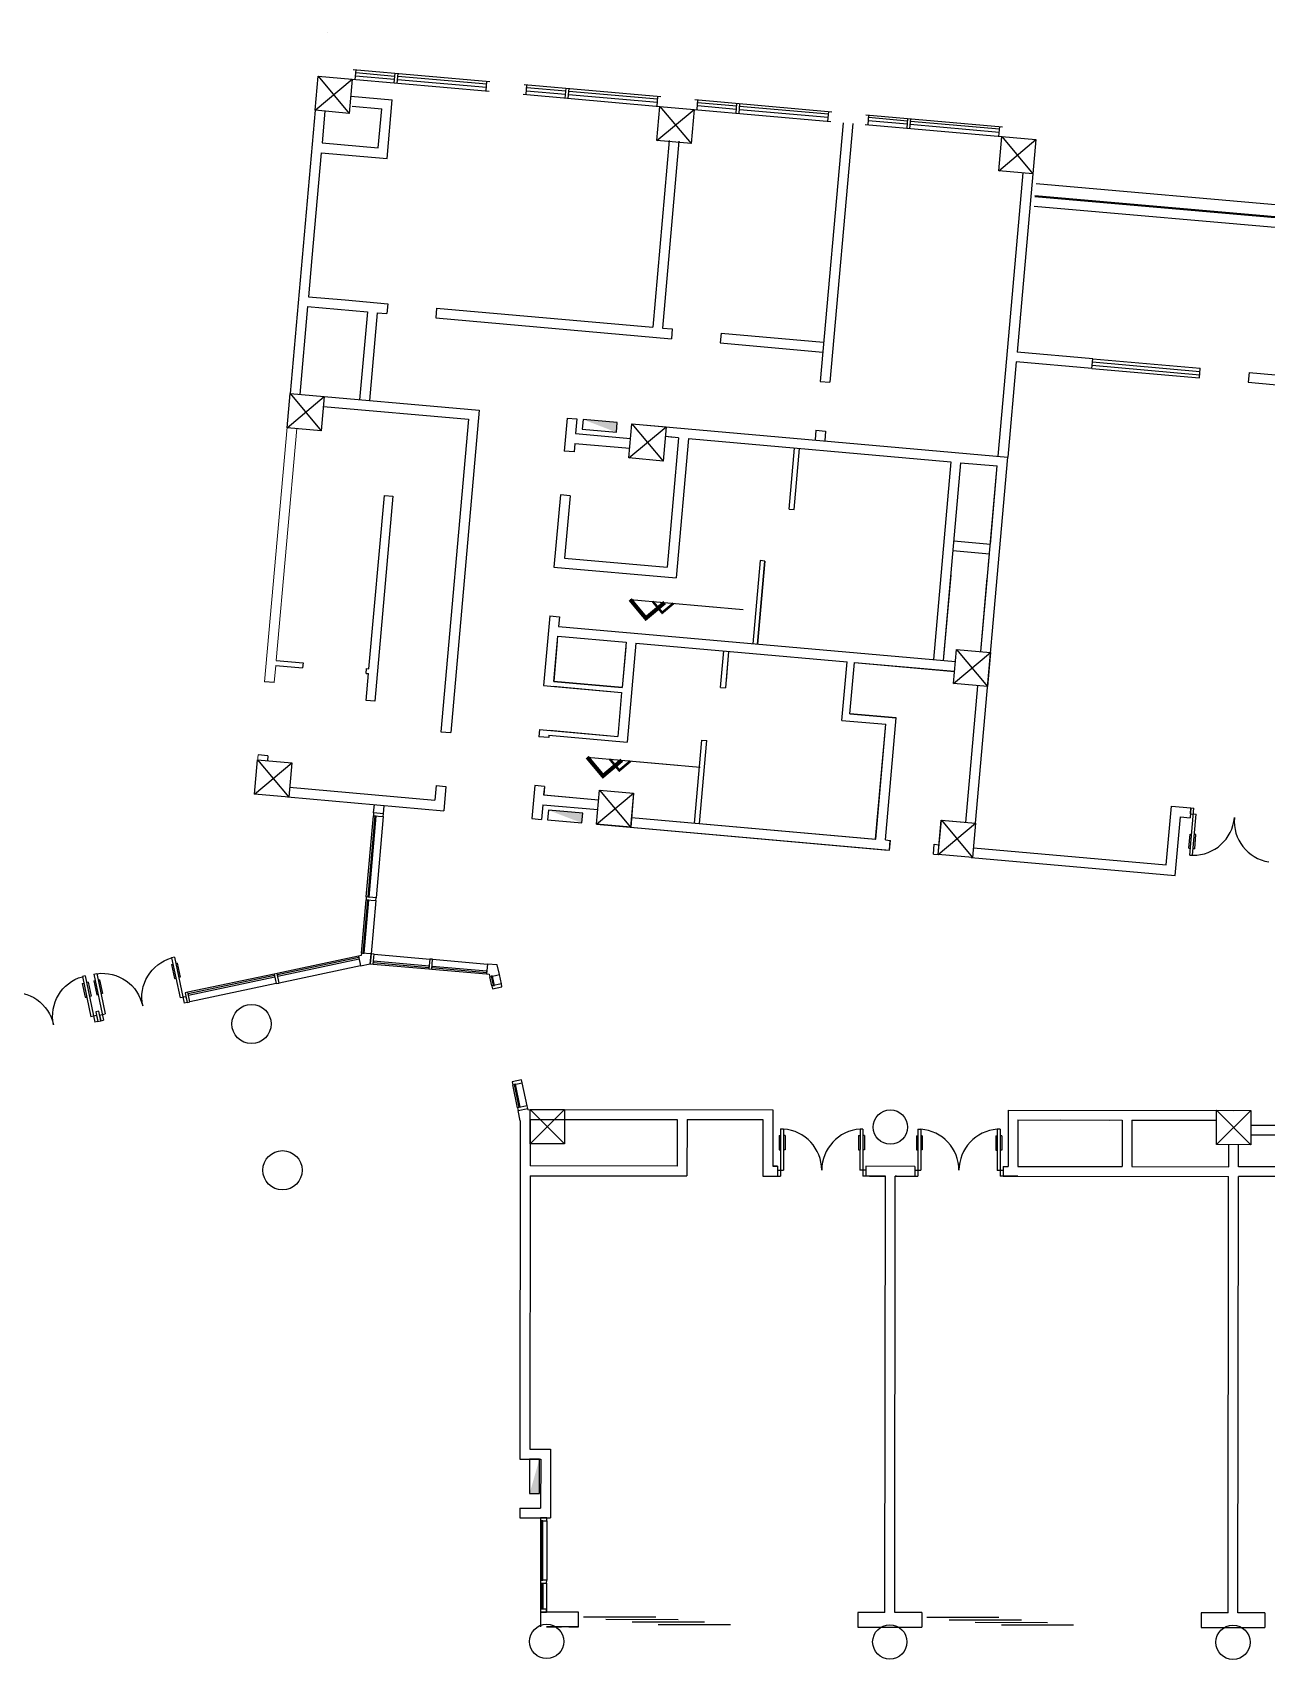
# Model space of a CAD drawing. Header units: millimetres. Extents: x 348697 to 1485586, y 7456 to 143477.
# Drawn here: x 1361250 to 1386420, y 39218 to 72402 of the extents above; entities that cross this region are included whole.
import ezdxf

# ---------------------------------------------------------------- set-up
doc = ezdxf.new("R2010")
doc.units = ezdxf.units.MM
doc.header["$LTSCALE"] = 1000
doc.header["$PDMODE"] = 1
doc.layers.get('0').update_dxf_attribs({"linetype": 'CONTINUOUS'})
for name, color, linetype in [('A-WALL', 7, 'CONTINUOUS'), ('A—\\M+5C3C5\\M+5B4B0', 135, 'CONTINUOUS'), ('A—\\M+5C7BD\\M+5CCE5', 7, 'CONTINUOUS'), ('E1-RD-1F$0$A-GLAZ-CWMG', 3, 'CONTINUOUS'), ('E1-RI-1F$0$A-DOOR-GLAZ', 1, 'CONTINUOUS'), ('E1-RI-1F$0$A-GLAZ', 140, 'CONTINUOUS'), ('E1-RI-1F$0$A-GLAZ-CWMG', 3, 'CONTINUOUS'), ('E1-RI-1F$0$A-WALL', 7, 'CONTINUOUS'), ('E1-RV-1F$0$$0$A-WALL', 7, 'CONTINUOUS'), ('E1-RV-1F$0$A-WALL', 7, 'CONTINUOUS')]:
    doc.layers.add(name, color=color, linetype=linetype)

msp = doc.modelspace()

# ---------------------------------------------------------------- linework, layer by layer
at = {"color": 1}
for p, q in [((1373440, 60839), (1375746, 60635)), ((1373901, 60798), (1375285, 60676)), ((1372565, 57622), (1374871, 57418)), ((1373026, 57582), (1374410, 57459))]:
    msp.add_line(p, q, dxfattribs=at)
for p, q in [((1384855, 55626), (1384939, 56582)), ((1384869, 56468), (1384880, 56588)), ((1384869, 56468), (1384989, 56457)), ((1384880, 56588), (1384939, 56582)), ((1384914, 55621), (1384989, 56457)), ((1384837, 55763), (1384862, 56052)), ((1384837, 55763), (1384866, 55760)), ((1384862, 56052), (1384892, 56050)), ((1384956, 55752), (1384926, 55755)), ((1384982, 56042), (1384952, 56044)), ((1384956, 55752), (1384982, 56042)), ((1384855, 55626), (1384914, 55621)), ((1364145, 53544), (1364086, 53532)), ((1364086, 53532), (1364260, 52710)), ((1364145, 53544), (1364344, 52605)), ((1362325, 53159), (1362267, 53147)), ((1362267, 53147), (1362440, 52325)), ((1362325, 53159), (1362524, 52220)), ((1362501, 53196), (1362560, 53209)), ((1362501, 53196), (1362700, 52257)), ((1362560, 53209), (1362734, 52387)), ((1364085, 53394), (1364114, 53400)), ((1364085, 53394), (1364145, 53109)), ((1364145, 53109), (1364174, 53116)), ((1364202, 53419), (1364173, 53413)), ((1364202, 53419), (1364262, 53134)), ((1364262, 53134), (1364233, 53128)), ((1362265, 53009), (1362294, 53015)), ((1362265, 53009), (1362325, 52724)), ((1362382, 53034), (1362353, 53027)), ((1362382, 53034), (1362443, 52749)), ((1362500, 53059), (1362529, 53065)), ((1362500, 53059), (1362560, 52774)), ((1362560, 52774), (1362589, 52780)), ((1362617, 53083), (1362588, 53077)), ((1362617, 53083), (1362677, 52799)), ((1362677, 52799), (1362648, 52793)), ((1362325, 52724), (1362355, 52730)), ((1362443, 52749), (1362413, 52743)), ((1364378, 52735), (1364260, 52710)), ((1364402, 52617), (1364344, 52605)), ((1364378, 52735), (1364402, 52617)), ((1362558, 52350), (1362440, 52325)), ((1362583, 52232), (1362524, 52220)), ((1362558, 52350), (1362583, 52232)), ((1362617, 52362), (1362734, 52387)), ((1362617, 52362), (1362641, 52245)), ((1362641, 52245), (1362700, 52257)), ((1376479, 49905), (1376479, 49614)), ((1376479, 49905), (1376509, 49905)), ((1376509, 50039), (1376508, 49079)), ((1376509, 50039), (1376569, 50039)), ((1376569, 50039), (1376568, 49199)), ((1376599, 49905), (1376569, 49905)), ((1376599, 49905), (1376599, 49614)), ((1378099, 49903), (1378099, 49612)), ((1378099, 49903), (1378129, 49903)), ((1378129, 50037), (1378128, 49197)), ((1378189, 50037), (1378129, 50037)), ((1378189, 50037), (1378188, 49077)), ((1378219, 49903), (1378189, 49903)), ((1378219, 49903), (1378219, 49612)), ((1379279, 49901), (1379279, 49610)), ((1379279, 49901), (1379309, 49901)), ((1379309, 50036), (1379308, 49076)), ((1379309, 50036), (1379369, 50036)), ((1379369, 50036), (1379368, 49196)), ((1379399, 49901), (1379369, 49901)), ((1379399, 49901), (1379399, 49610)), ((1380899, 49899), (1380899, 49608)), ((1380899, 49899), (1380929, 49899)), ((1380929, 50034), (1380928, 49194)), ((1380989, 50034), (1380929, 50034)), ((1380989, 50034), (1380988, 49074)), ((1381019, 49899), (1380989, 49899)), ((1381019, 49899), (1381019, 49608)), ((1376479, 49614), (1376509, 49614)), ((1376599, 49614), (1376569, 49614)), ((1378099, 49612), (1378129, 49612)), ((1378219, 49612), (1378189, 49612)), ((1379279, 49610), (1379309, 49610)), ((1379399, 49610), (1379369, 49610)), ((1380899, 49608), (1380929, 49608)), ((1381019, 49608), (1380989, 49608)), ((1376448, 49199), (1376568, 49199)), ((1376448, 49199), (1376448, 49079)), ((1378248, 49197), (1378128, 49197)), ((1378248, 49197), (1378248, 49077)), ((1379248, 49196), (1379368, 49196)), ((1379248, 49196), (1379248, 49076)), ((1381048, 49194), (1380928, 49194)), ((1381048, 49194), (1381048, 49074)), ((1376448, 49079), (1376508, 49079)), ((1378248, 49077), (1378188, 49077)), ((1379248, 49076), (1379308, 49076)), ((1381048, 49074), (1380988, 49074))]:
    msp.add_line(p, q)
at = {"elevation": 0}
for points in [[(1367075, 71513), (1367772, 71451), (1367710, 70754), (1367013, 70816)], [(1374048, 70897), (1374745, 70835), (1374683, 70138), (1373986, 70199)], [(1381020, 70280), (1381718, 70219), (1381656, 69521), (1380959, 69583)], [(1366502, 65038), (1367200, 64977), (1367138, 64279), (1366441, 64341)], [(1373475, 64422), (1374173, 64360), (1374111, 63663), (1373414, 63725)], [(1380096, 59821), (1380793, 59759), (1380731, 59062), (1380034, 59124)], [(1365842, 57567), (1366539, 57506), (1366478, 56809), (1365780, 56870)], [(1372815, 56951), (1373512, 56889), (1373450, 56192), (1372753, 56254)], [(1379788, 56335), (1380485, 56273), (1380423, 55576), (1379726, 55637)], [(1371400, 50435), (1372100, 50434), (1372099, 49734), (1371399, 49735)], [(1385400, 50419), (1386100, 50418), (1386099, 49718), (1385399, 49719)]]:
    msp.add_lwpolyline(points, close=True, dxfattribs=at)
at = {"extrusion": (0, 0, -1), "elevation": 0}
for points in [[(-1372479, 64510), (-1372462, 64311), (-1373159, 64249), (-1373176, 64448)], [(-1372479, 64510), (-1372462, 64311), (-1373159, 64249), (-1373176, 64448)], [(-1372479, 64510), (-1372462, 64310), (-1373159, 64249), (-1373177, 64448)], [(-1371774, 56541), (-1371757, 56342), (-1372454, 56280), (-1372472, 56479)], [(-1371775, 56541), (-1371757, 56342), (-1372454, 56280), (-1372472, 56479)], [(-1371774, 56541), (-1371757, 56342), (-1372454, 56280), (-1372472, 56479)]]:
    msp.add_lwpolyline(points, close=True, dxfattribs=at)
at = {"color": 1}
for points, const_width in [([(1373440, 60839), (1373761, 60455), (1374145, 60776)], 83.3), ([(1373901, 60798), (1374094, 60568), (1374324, 60761)], 50), ([(1372565, 57622), (1372886, 57239), (1373270, 57560)], 83.3), ([(1373026, 57582), (1373219, 57352), (1373449, 57544)], 50)]:
    msp.add_lwpolyline(points, dxfattribs=dict(at, const_width=const_width))
at = {"extrusion": (0, 0, -1)}
msp.add_lwpolyline([(-1371590, 43305), (-1371390, 43305), (-1371390, 42605), (-1371590, 42605)], close=True, dxfattribs=at)
for centre, radius in [((1365717, 52180, 0), 400), ((1378749, 50076, 0), 350), ((1366349, 49196, 0), 400), ((1371737, 39585, 0), 350), ((1378737, 39576, 0), 350), ((1385737, 39568, 0), 350)]:
    msp.add_circle(centre, radius)
for centre, start, end in [((1384929, 56463), -90.9699, -5.0659), ((1386602, 56314), 174.9341, -99.162), ((1376508, 49199), -0.0678, 85.8362), ((1378188, 49197), 94.0283, 179.9322), ((1379308, 49196), -0.0678, 85.8362), ((1380988, 49194), 94.0283, 179.9322)]:
    msp.add_arc(centre, 840, start, end)
for centre, start, end in [((-1364319, 52722), -11.9526, 73.9513), ((-1362499, 52337), -11.9526, 73.9513), ((-1362675, 52374), 82.1434, 168.0474), ((-1360856, 51989), 82.1434, 168.0474)]:
    msp.add_arc(centre, 840, start, end, dxfattribs=at)
at = {"color": 1}
for p in [(1373583, 61241), (1373987, 61039), (1372708, 58024), (1373112, 57823)]:
    msp.add_point(p, dxfattribs=at)
at = {"extrusion": (0, 0, -1)}
for points in [[(-1372479, 64510), (-1372479, 64510), (-1373176, 64448), (-1373159, 64249)], [(-1372479, 64510), (-1372479, 64510), (-1373176, 64448), (-1373159, 64249)], [(-1372479, 64510), (-1372479, 64510), (-1373177, 64448), (-1373159, 64249)], [(-1371774, 56541), (-1371774, 56541), (-1372472, 56479), (-1372454, 56280)], [(-1371774, 56541), (-1371774, 56541), (-1372472, 56479), (-1372454, 56280)], [(-1371775, 56541), (-1371775, 56541), (-1372472, 56479), (-1372454, 56280)], [(-1371590, 43305), (-1371590, 43305), (-1371590, 42605), (-1371390, 42605)]]:
    msp.add_solid(points, dxfattribs=at)
at = {"layer": 'A-WALL'}
for p, q in [((1373475, 64422), (1381146, 63744)), ((1374429, 64137), (1374155, 64161, 0)), ((1374429, 64137), (1374196, 61497)), ((1374628, 64119), (1374377, 61280)), ((1374628, 64119), (1379982, 63646)), ((1372295, 63848), (1372096, 63866)), ((1376685, 62682, 0), (1376795, 63927)), ((1376784, 62673), (1376894, 63919)), ((1380485, 56273), (1381146, 63744)), ((1379982, 63646), (1379626, 59611)), ((1380182, 63628), (1380929, 63562)), ((1380744, 61470), (1380929, 63562)), ((1372017, 62970), (1371887, 61500)), ((1372216, 62952), (1372017, 62970)), ((1372216, 62952), (1372104, 61682)), ((1376685, 62682, 0), (1376784, 62673, 0)), ((1371887, 61500), (1374377, 61280)), ((1372104, 61682), (1374196, 61497)), ((1376090, 61631), (1375940, 59937)), ((1376189, 61622), (1376040, 59928)), ((1376044, 59975), (1376176, 61469)), ((1376189, 61622), (1376090, 61631)), ((1379979, 61337), (1379825, 59594)), ((1380594, 59777), (1380726, 61271)), ((1371799, 60504), (1371673, 59085)), ((1371799, 60504), (1371998, 60487)), ((1371998, 60487), (1371981, 60287)), ((1371981, 60287), (1380074, 59572)), ((1371954, 59988), (1371881, 59167)), ((1373349, 59865), (1373276, 59043)), ((1373557, 59947), (1373378, 57930)), ((1373557, 59947), (1377865, 59566)), ((1375284, 59042), (1375350, 59789)), ((1377759, 58371), (1377865, 59566)), ((1377922, 58507), (1378014, 59553)), ((1378014, 59553), (1380056, 59372)), ((1373267, 58944), (1373188, 58047)), ((1375284, 59042), (1375383, 59033)), ((1377922, 58507), (1378868, 58423)), ((1378648, 55933), (1378868, 58423)), ((1371594, 58188), (1371581, 58039)), ((1371594, 58188), (1373188, 58047)), ((1377759, 58371), (1378656, 58292)), ((1378449, 55951), (1378656, 58292)), ((1371780, 58021), (1371581, 58039)), ((1371785, 58071), (1371780, 58021)), ((1371785, 58071), (1373378, 57930)), ((1371493, 57043), (1371433, 56370)), ((1371692, 57025), (1371493, 57043)), ((1371692, 57025), (1371677, 56851)), ((1371677, 56851), (1372797, 56752)), ((1371659, 56651), (1371633, 56353)), ((1371659, 56651), (1372780, 56552)), ((1371433, 56370), (1371633, 56353)), ((1372753, 56254), (1378630, 55734)), ((1373468, 56391), (1378449, 55951)), ((1378648, 55933), (1378748, 55924)), ((1378730, 55725), (1378748, 55924)), ((1379626, 55646), (1379644, 55845)), ((1379644, 55845), (1379744, 55836)), ((1378630, 55734), (1378730, 55725)), ((1379626, 55646), (1379726, 55637)), ((1379626, 55646), (1379626, 55646))]:
    msp.add_line(p, q, dxfattribs=at)
at = {"layer": 'A-WALL', "color": 7}
for p, q in [((1371963, 60088), (1373357, 59965)), ((1371673, 59085), (1373267, 58944)), ((1371881, 59167), (1373276, 59043))]:
    msp.add_line(p, q, dxfattribs=at)
at = {"layer": 'A-WALL'}
msp.add_lwpolyline([(1371963, 60088), (1373357, 59965), (1373276, 59043), (1371881, 59167)], close=True, dxfattribs=at)
for points in [[(1380096, 59821), (1380793, 59759), (1380732, 59062), (1380034, 59124), (1380096, 59821)], [(1378868, 58423), (1377922, 58507), (1378014, 59553)], [(1372815, 56951), (1373512, 56889), (1373451, 56192), (1372753, 56254), (1372815, 56951)], [(1379788, 56334), (1380485, 56273), (1380423, 55575), (1379726, 55637), (1379788, 56334)]]:
    msp.add_lwpolyline(points, dxfattribs=at)
at = {"layer": 'A—\\M+5C3C5\\M+5B4B0'}
for p, q in [((1367832, 71446), (1367849, 71645)), ((1368635, 71443), (1367838, 71513)), ((1368640, 71509), (1367843, 71579)), ((1368629, 71376), (1368646, 71575)), ((1368689, 71370), (1368706, 71570)), ((1370508, 71279), (1368694, 71438)), ((1370514, 71346), (1368700, 71504)), ((1370502, 71210), (1370519, 71409)), ((1371319, 71138), (1371336, 71337)), ((1372122, 71139), (1371325, 71208)), ((1372128, 71205), (1371331, 71275)), ((1372116, 71067), (1372133, 71267)), ((1372175, 71062), (1372193, 71261)), ((1373995, 70975), (1372182, 71133)), ((1374001, 71042), (1372187, 71200)), ((1373989, 70902), (1374006, 71101)), ((1374805, 70830), (1374822, 71029)), ((1375608, 70834), (1374811, 70904)), ((1375614, 70901), (1374817, 70970)), ((1375602, 70759), (1375619, 70958)), ((1375661, 70754), (1375679, 70953)), ((1377481, 70671), (1375668, 70829)), ((1377487, 70737), (1375674, 70896)), ((1377475, 70594), (1377492, 70793)), ((1378292, 70521), (1378309, 70721)), ((1379095, 70530), (1378298, 70600)), ((1379101, 70596), (1378304, 70666)), ((1379088, 70451), (1379106, 70650)), ((1379148, 70446), (1379166, 70645)), ((1380969, 70366), (1379155, 70525)), ((1380974, 70433), (1379161, 70591)), ((1380962, 70285), (1380979, 70485)), ((1381696, 69057), (1408733, 66697)), ((1381698, 69077), (1408734, 66717)), ((1381719, 69321), (1408756, 66961)), ((1381679, 68864), (1408716, 66504)), ((1382879, 65749), (1385070, 65555)), ((1382861, 65550), (1385052, 65356)), ((1382867, 65616), (1385058, 65422)), ((1382873, 65683), (1385064, 65489)), ((1385052, 65356), (1385070, 65555)), ((1368058, 54773), (1368203, 56427)), ((1368233, 56424), (1368089, 54770)), ((1368114, 54768), (1368258, 56422)), ((1368208, 56486), (1368203, 56427)), ((1368203, 56427), (1368402, 56409)), ((1368208, 56486), (1368223, 56654)), ((1368407, 56469), (1368208, 56486)), ((1368258, 56422), (1368233, 56424)), ((1368402, 56409), (1368407, 56469)), ((1368407, 56469), (1368422, 56637)), ((1368402, 56409), (1368258, 54756)), ((1368089, 54770), (1368114, 54768)), ((1367958, 53626), (1368053, 54713)), ((1368084, 54710), (1367989, 53624)), ((1368014, 53622), (1368109, 54708)), ((1368109, 54708), (1368084, 54710)), ((1368252, 54696), (1368158, 53609)), ((1367902, 53563), (1366239, 53211)), ((1367908, 53533), (1366246, 53181)), ((1366251, 53156), (1367914, 53508)), ((1367914, 53508), (1367908, 53533)), ((1367989, 53624), (1368014, 53622)), ((1368205, 53459), (1368203, 53434)), ((1368203, 53434), (1369337, 53335)), ((1369340, 53360), (1368205, 53459)), ((1368217, 53603), (1369352, 53504)), ((1369412, 53499), (1370531, 53401)), ((1366181, 53198), (1364420, 52826)), ((1366187, 53168), (1364426, 52796)), ((1364431, 52771), (1366192, 53144)), ((1366192, 53144), (1366187, 53168)), ((1366246, 53181), (1366251, 53156)), ((1367943, 53367), (1366281, 53015)), ((1368200, 53403), (1369335, 53305)), ((1369337, 53335), (1369340, 53360)), ((1369395, 53299), (1370513, 53202)), ((1369399, 53355), (1369397, 53330)), ((1369397, 53330), (1370516, 53232)), ((1370518, 53257), (1369399, 53355)), ((1370531, 53401), (1370513, 53202)), ((1370513, 53202), (1370566, 53197)), ((1370516, 53232), (1370518, 53257)), ((1370731, 53383), (1370531, 53401)), ((1370566, 53197), (1370577, 53145)), ((1370577, 53145), (1370773, 53187)), ((1370617, 52956), (1370577, 53145)), ((1370632, 53157), (1370607, 53152)), ((1370607, 53152), (1370647, 52962)), ((1370672, 52968), (1370632, 53157)), ((1370773, 53187), (1370731, 53383)), ((1370813, 52997), (1370773, 53187)), ((1364426, 52796), (1364431, 52771)), ((1366222, 53003), (1364461, 52630)), ((1370647, 52962), (1370672, 52968)), ((1371143, 50471), (1371044, 50941)), ((1371099, 50952), (1371074, 50947)), ((1371074, 50947), (1371173, 50477)), ((1371198, 50483), (1371099, 50952)), ((1371339, 50512), (1371239, 50982)), ((1371117, 50742), (1371142, 50747))]:
    msp.add_line(p, q, dxfattribs=at)
at = {"layer": 'A—\\M+5C3C5\\M+5B4B0', "extrusion": (0, 0, -1)}
for p, q in [((1368058, 54773), (1368053, 54713)), ((1368258, 54756), (1368058, 54773)), ((1368252, 54696), (1368258, 54756)), ((1368053, 54713), (1368252, 54696)), ((1367954, 53574), (1367902, 53563)), ((1367902, 53563), (1367943, 53367)), ((1367958, 53626), (1367954, 53574)), ((1368158, 53609), (1367958, 53626)), ((1368140, 53409), (1368158, 53609)), ((1368158, 53608), (1368140, 53409)), ((1368217, 53603), (1368158, 53608)), ((1368200, 53403), (1368217, 53603)), ((1369352, 53504), (1369335, 53305)), ((1369412, 53499), (1369352, 53504)), ((1369395, 53299), (1369412, 53499)), ((1366239, 53211), (1366181, 53198)), ((1366181, 53198), (1366222, 53003)), ((1366281, 53015), (1366239, 53211)), ((1367943, 53367), (1368140, 53409)), ((1368140, 53409), (1368200, 53403)), ((1369335, 53305), (1369395, 53299)), ((1364420, 52826), (1364361, 52813)), ((1364361, 52813), (1364402, 52617)), ((1364461, 52630), (1364420, 52826)), ((1366222, 53003), (1366281, 53015)), ((1370813, 52997), (1370617, 52956)), ((1370617, 52956), (1370630, 52897)), ((1370630, 52897), (1370825, 52939)), ((1370825, 52939), (1370813, 52997)), ((1364402, 52617), (1364461, 52630)), ((1371227, 51041), (1371031, 50999)), ((1371031, 50999), (1371044, 50941)), ((1371044, 50941), (1371239, 50982)), ((1371239, 50982), (1371227, 51041)), ((1371339, 50512), (1371143, 50471)), ((1371143, 50471), (1371156, 50412)), ((1371351, 50454), (1371339, 50512))]:
    msp.add_line(p, q, dxfattribs=at)
at = {"layer": 'A—\\M+5C3C5\\M+5B4B0', "color": 8, "extrusion": (0, 0, -1)}
msp.add_line((1371156, 50412), (1371351, 50454), dxfattribs=at)
at = {"layer": 'A—\\M+5C3C5\\M+5B4B0'}
for points in [[(1367772, 71451), (1370562, 71205)], [(1367789, 71651), (1370579, 71404)], [(1371259, 71143), (1374048, 70896)], [(1371276, 71342), (1374065, 71096)], [(1374763, 71034), (1377554, 70787)], [(1374745, 70835), (1377534, 70588)], [(1378249, 70726), (1381037, 70479)], [(1378232, 70527), (1381020, 70280)]]:
    msp.add_lwpolyline(points, dxfattribs=at)
at = {"layer": 'A—\\M+5C7BD\\M+5CCE5'}
for p, q in [((1367741, 71103), (1368589, 71028)), ((1368483, 69833), (1368589, 71028)), ((1367013, 70816), (1366502, 65038)), ((1367212, 70798), (1367155, 70151)), ((1367770, 70899), (1368372, 70846)), ((1368301, 70049), (1368372, 70846)), ((1377783, 70562), (1377316, 65287)), ((1377982, 70545), (1377516, 65269)), ((1367155, 70151), (1368301, 70049)), ((1374237, 70202), (1373900, 66392)), ((1374436, 70185), (1374100, 66374)), ((1367138, 69951), (1366948, 67810)), ((1367138, 69951), (1368483, 69833)), ((1381122, 65754), (1381457, 69539)), ((1381656, 69521), (1381335, 65885)), ((1366948, 67810), (1366878, 67013)), ((1366860, 66814), (1366702, 65021)), ((1366860, 66814), (1368080, 66706)), ((1366878, 67013), (1367625, 66947)), ((1367625, 66947), (1368496, 66870)), ((1368080, 66706), (1367922, 64913)), ((1368496, 66870), (1368479, 66671)), ((1369493, 66782), (1369475, 66583)), ((1369493, 66782), (1373900, 66392)), ((1368280, 66688), (1368121, 64895)), ((1368280, 66688), (1368479, 66671)), ((1369475, 66583), (1374281, 66158)), ((1374100, 66374), (1374299, 66357)), ((1374299, 66357), (1374281, 66158)), ((1375295, 66269), (1375277, 66070)), ((1375277, 66070), (1377369, 65885)), ((1375295, 66269), (1377387, 66084)), ((1380946, 63761), (1381122, 65754)), ((1382879, 65749), (1381335, 65885)), ((1381317, 65686), (1381145, 63744)), ((1382861, 65550), (1381317, 65686)), ((1386066, 65467), (1389851, 65132)), ((1377316, 65287), (1377516, 65269)), ((1386049, 65268), (1387842, 65109)), ((1372155, 64538), (1372096, 63866)), ((1372155, 64538), (1372096, 63866)), ((1372155, 64538), (1372355, 64521)), ((1372155, 64538), (1372355, 64521)), ((1372355, 64521), (1372328, 64222)), ((1372355, 64521), (1372328, 64222)), ((1373475, 64422), (1381145, 63744)), ((1373475, 64422), (1381145, 63744)), ((1373475, 64422), (1381145, 63744)), ((1373475, 64422), (1381145, 63744)), ((1372328, 64222), (1373449, 64123)), ((1372328, 64222), (1373449, 64123)), ((1374329, 64145), (1374155, 64161, 0)), ((1374429, 64137), (1374155, 64161, 0)), ((1374429, 64137), (1374195, 61497)), ((1374429, 64137), (1374195, 61497)), ((1374628, 64119), (1374377, 61280)), ((1374628, 64119), (1374377, 61280)), ((1374628, 64119), (1379982, 63646)), ((1374628, 64119), (1379982, 63646)), ((1377228, 64291), (1377211, 64092)), ((1377228, 64291), (1377427, 64273)), ((1377427, 64273), (1377410, 64074)), ((1372295, 63848), (1372096, 63866)), ((1372295, 63848), (1372096, 63866)), ((1372311, 64023), (1372295, 63848)), ((1372311, 64023), (1372295, 63848)), ((1372311, 64023), (1373431, 63924)), ((1372311, 64023), (1373431, 63924)), ((1380485, 56273), (1381145, 63744)), ((1380485, 56273), (1381145, 63744)), ((1379982, 63646), (1379626, 59611)), ((1379982, 63646), (1379626, 59611)), ((1380181, 63628), (1379996, 61536)), ((1380181, 63628), (1379996, 61536)), ((1380181, 63628), (1380929, 63562)), ((1380181, 63628), (1380929, 63562)), ((1380788, 61968), (1380929, 63562)), ((1380788, 61968), (1380929, 63562)), ((1380023, 61835), (1380770, 61769)), ((1380023, 61835), (1380770, 61769)), ((1380041, 62034), (1380788, 61968)), ((1380041, 62034), (1380788, 61968)), ((1380594, 59777), (1380770, 61769)), ((1380594, 59777), (1380770, 61769)), ((1371887, 61500), (1374377, 61280)), ((1371887, 61500), (1374377, 61280)), ((1372104, 61682), (1374195, 61497)), ((1372104, 61682), (1374195, 61497)), ((1376090, 61631), (1375940, 59937)), ((1376090, 61631), (1375940, 59937)), ((1376039, 59928), (1376189, 61622)), ((1376189, 61622), (1376090, 61631)), ((1376189, 61622), (1376090, 61631)), ((1379996, 61536), (1379825, 59594)), ((1379996, 61536), (1379825, 59594)), ((1371799, 60504), (1371673, 59085)), ((1371799, 60504), (1371673, 59085)), ((1371799, 60504), (1371998, 60487)), ((1371799, 60504), (1371998, 60487)), ((1371998, 60487), (1371980, 60287)), ((1371998, 60487), (1371980, 60287)), ((1371980, 60287), (1380074, 59572)), ((1371980, 60287), (1380074, 59572)), ((1373357, 59965), (1373276, 59043)), ((1373357, 59965), (1373276, 59043)), ((1373556, 59947), (1373378, 57930)), ((1373556, 59947), (1373378, 57930)), ((1373556, 59947), (1377865, 59566)), ((1373556, 59947), (1377865, 59566)), ((1375449, 59780), (1375383, 59033)), ((1375449, 59780), (1375396, 59182)), ((1366213, 59493), (1366760, 59445)), ((1366222, 59593), (1366768, 59544)), ((1366768, 59544), (1366760, 59445)), ((1368054, 59330), (1368063, 59430)), ((1368063, 59430), (1368113, 59425)), ((1377759, 58371), (1377865, 59566)), ((1377759, 58371), (1377865, 59566)), ((1377922, 58507), (1378014, 59553)), ((1377922, 58507), (1378014, 59553)), ((1378014, 59553), (1380056, 59373)), ((1378014, 59553), (1380056, 59373)), ((1368054, 59330), (1368104, 59326)), ((1368056, 58778), (1368104, 59326)), ((1380286, 56290), (1380532, 59080)), ((1380286, 56290), (1380532, 59080)), ((1371872, 59067), (1373267, 58944)), ((1371872, 59067), (1373267, 58944)), ((1373267, 58944), (1373188, 58047)), ((1373267, 58944), (1373188, 58047)), ((1377922, 58507), (1378868, 58423)), ((1377922, 58507), (1378868, 58423)), ((1378648, 55933), (1378868, 58423)), ((1378648, 55933), (1378868, 58423)), ((1371594, 58188), (1371581, 58039)), ((1371594, 58188), (1371581, 58039)), ((1371793, 58171), (1373188, 58047)), ((1371793, 58171), (1373188, 58047)), ((1377759, 58371), (1378655, 58292)), ((1377759, 58371), (1378655, 58292)), ((1378448, 55951), (1378655, 58292)), ((1378448, 55951), (1378655, 58292)), ((1371780, 58021), (1371581, 58039)), ((1371780, 58021), (1371581, 58039)), ((1371784, 58071), (1371780, 58021)), ((1371784, 58071), (1371780, 58021)), ((1371784, 58071), (1373378, 57930)), ((1371784, 58071), (1373378, 57930)), ((1374754, 56277), (1374904, 57971)), ((1374754, 56277), (1374904, 57971)), ((1374854, 56269), (1375003, 57962)), ((1374854, 56269), (1375003, 57962)), ((1374904, 57971), (1375003, 57962)), ((1374904, 57971), (1375003, 57962)), ((1371493, 57043), (1371433, 56370)), ((1371493, 57043), (1371433, 56370)), ((1371692, 57025), (1371493, 57043)), ((1371692, 57025), (1371493, 57043)), ((1371692, 57025), (1371676, 56851)), ((1371692, 57025), (1371676, 56851)), ((1371676, 56851), (1372797, 56752)), ((1371676, 56851), (1372797, 56752)), ((1371659, 56652), (1371632, 56353)), ((1371659, 56652), (1371632, 56353)), ((1371659, 56652), (1372779, 56552)), ((1371659, 56652), (1372779, 56552)), ((1384375, 55427), (1384481, 56622)), ((1384481, 56622), (1384880, 56587)), ((1384880, 56587), (1384862, 56388)), ((1371433, 56370), (1371632, 56353)), ((1371433, 56370), (1371632, 56353)), ((1372753, 56254), (1378730, 55725)), ((1372753, 56254), (1378730, 55725)), ((1373468, 56391), (1378448, 55951)), ((1373468, 56391), (1378448, 55951)), ((1384557, 55210), (1384663, 56406)), ((1384663, 56406), (1384862, 56388)), ((1378648, 55933), (1378747, 55924)), ((1378648, 55933), (1378747, 55924)), ((1378730, 55725), (1378747, 55924)), ((1378730, 55725), (1378747, 55924)), ((1379626, 55646), (1379644, 55845)), ((1379626, 55646), (1379644, 55845)), ((1379644, 55845), (1379743, 55836)), ((1379644, 55845), (1379743, 55836)), ((1380441, 55775), (1384375, 55427)), ((1379626, 55646), (1379726, 55637)), ((1379626, 55646), (1379726, 55637)), ((1380398, 55578), (1384557, 55210)), ((1371156, 50412), (1371351, 50454)), ((1371355, 50435), (1371351, 50454)), ((1371200, 50204), (1371156, 50412)), ((1371200, 50204), (1371191, 43305)), ((1371355, 50435), (1376350, 50429)), ((1371400, 50235), (1371399, 49285)), ((1371400, 50235), (1374400, 50232)), ((1371800, 50435), (1371800, 50435)), ((1374400, 50232), (1374399, 49281)), ((1374600, 50231), (1374598, 49081)), ((1374600, 50231), (1376150, 50229)), ((1376150, 50229), (1376148, 49079)), ((1376150, 50229), (1376149, 49279)), ((1376350, 50429), (1376349, 49279)), ((1381150, 50424), (1381149, 49274)), ((1381150, 50424), (1385750, 50418)), ((1381350, 50223), (1381349, 49273)), ((1381350, 50223), (1383225, 50221)), ((1382222, 50222), (1383475, 50221)), ((1383475, 50221), (1383474, 49271)), ((1383675, 50221), (1383674, 49271)), ((1383675, 50221), (1385400, 50219)), ((1386100, 50418), (1386100, 50118)), ((1386100, 50118), (1387300, 50116)), ((1386099, 49918), (1387499, 49916)), ((1385649, 49268), (1385649, 49718)), ((1385849, 49268), (1385849, 49718)), ((1374399, 49282), (1371399, 49285)), ((1376349, 49279), (1376449, 49279)), ((1376449, 49279), (1376349, 49279)), ((1376449, 49279), (1376448, 49079)), ((1376449, 49279), (1376448, 49079)), ((1378249, 49277), (1378248, 49077)), ((1379249, 49276), (1378249, 49277)), ((1379249, 49276), (1379248, 49076)), ((1381049, 49274), (1381048, 49074)), ((1381049, 49274), (1381048, 49074)), ((1381049, 49274), (1381149, 49274)), ((1381349, 49273), (1383474, 49271)), ((1383674, 49271), (1385649, 49268)), ((1387824, 49266), (1385849, 49268)), ((1371398, 49085), (1371391, 43505)), ((1371398, 49085), (1374598, 49081)), ((1376148, 49079), (1376448, 49079)), ((1378648, 49077), (1378248, 49077)), ((1378323, 49077), (1378648, 49077)), ((1378638, 40177), (1378648, 49077)), ((1378838, 40176), (1378848, 49076)), ((1378848, 49076), (1379248, 49076)), ((1378873, 49076), (1378848, 49076)), ((1381348, 49073), (1381048, 49074)), ((1381048, 49074), (1381348, 49073)), ((1381348, 49073), (1385648, 49068)), ((1385638, 40168), (1385648, 49068)), ((1385838, 40168), (1385848, 49068)), ((1388023, 49065), (1385848, 49068)), ((1371391, 43505), (1371817, 43505)), ((1371817, 43505), (1371815, 42105)), ((1371191, 43305), (1371617, 43305)), ((1371617, 43305), (1371615, 42305)), ((1371189, 42305), (1371189, 42105)), ((1371189, 42305), (1371615, 42305)), ((1371189, 42105), (1371815, 42105)), ((1372038, 40184), (1371738, 40185)), ((1372389, 39883, 0), (1372389, 40184, 0)), ((1378087, 40177), (1378087, 39877)), ((1378638, 40177), (1378087, 40177)), ((1379388, 40176), (1378838, 40176)), ((1379388, 40176), (1379388, 39875)), ((1385638, 40168), (1385088, 40169)), ((1385088, 40169), (1385088, 39869)), ((1386389, 40167), (1385838, 40168)), ((1386389, 40167), (1386389, 39867)), ((1372389, 39884), (1371737, 39885)), ((1371737, 39885), (1372038, 39884)), ((1372188, 39884), (1372389, 39884)), ((1378087, 39877), (1379388, 39876)), ((1385088, 39869), (1386389, 39867))]:
    msp.add_line(p, q, dxfattribs=at)
for points in [[(1367259, 72402), (1367261, 72402)], [(1373475, 64422), (1374172, 64360), (1374111, 63663), (1373414, 63725), (1373475, 64422)], [(1373475, 64422), (1374172, 64360), (1374111, 63663), (1373414, 63725), (1373475, 64422)], [(1380096, 59821), (1380793, 59759), (1380731, 59062), (1380034, 59124), (1380096, 59821)], [(1380096, 59821), (1380793, 59759), (1380731, 59062), (1380034, 59124), (1380096, 59821)], [(1372815, 56951), (1373512, 56889), (1373450, 56192), (1372753, 56254), (1372815, 56951)], [(1372815, 56951), (1373512, 56889), (1373450, 56192), (1372753, 56254), (1372815, 56951)], [(1379787, 56334), (1380485, 56273), (1380423, 55575), (1379726, 55637), (1379787, 56334)], [(1379787, 56334), (1380485, 56273), (1380423, 55575), (1379726, 55637), (1379787, 56334)]]:
    msp.add_lwpolyline(points, dxfattribs=at)
at = {"layer": 'Defpoints'}
for p, q in [((1367013, 70816, 0), (1367772, 71451, 0)), ((1367075, 71513, 0), (1367710, 70754, 0)), ((1373986, 70199, 0), (1374745, 70835, 0)), ((1374048, 70897, 0), (1374683, 70138, 0)), ((1380959, 69583, 0), (1381718, 70219, 0)), ((1381020, 70280, 0), (1381656, 69521, 0)), ((1366441, 64341, 0), (1367200, 64977, 0)), ((1366502, 65038, 0), (1367138, 64279, 0)), ((1373475, 64422, 0), (1374111, 63663, 0)), ((1373414, 63725, 0), (1374173, 64360, 0)), ((1380034, 59124, 0), (1380793, 59759, 0)), ((1380096, 59821, 0), (1380731, 59062, 0)), ((1365780, 56870, 0), (1366539, 57506, 0)), ((1365842, 57567, 0), (1366478, 56809, 0)), ((1372753, 56254, 0), (1373512, 56889, 0)), ((1372815, 56951, 0), (1373450, 56192, 0)), ((1379726, 55637, 0), (1380485, 56273, 0)), ((1379788, 56335, 0), (1380423, 55576, 0)), ((1371399, 49735, 0), (1372100, 50434, 0)), ((1371400, 50435, 0), (1372099, 49734, 0)), ((1385399, 49719, 0), (1386100, 50418, 0)), ((1385400, 50419, 0), (1386099, 49718, 0))]:
    msp.add_line(p, q, dxfattribs=at)
at = {"layer": 'E1-RD-1F$0$A-GLAZ-CWMG', "color": 8, "extrusion": (0, 0, -1)}
for p, q in [((1362600, 52440), (1362541, 52428)), ((1362641, 52245), (1362600, 52440)), ((1362541, 52428), (1362583, 52232)), ((1362583, 52232), (1362641, 52245))]:
    msp.add_line(p, q, dxfattribs=at)
at = {"layer": 'E1-RI-1F$0$A-DOOR-GLAZ'}
for p, q in [((1373963, 40080, 0), (1372490, 40081, 0)), ((1374420, 40028, 0), (1372947, 40030, 0)), ((1374954, 39977, 0), (1373481, 39979, 0)), ((1375487, 39925, 0), (1374014, 39927, 0)), ((1380963, 40071), (1379490, 40073)), ((1381420, 40020), (1379947, 40021)), ((1381953, 39968), (1380480, 39970)), ((1382486, 39917), (1381013, 39918))]:
    msp.add_line(p, q, dxfattribs=at)
at = {"layer": 'E1-RI-1F$0$A-GLAZ'}
for p, q in [((1371632, 42045), (1371631, 40835)), ((1371657, 42045), (1371632, 42045)), ((1371656, 40835), (1371657, 42045)), ((1371631, 40835), (1371656, 40835))]:
    msp.add_line(p, q, dxfattribs=at)
at = {"layer": 'E1-RI-1F$0$A-GLAZ-CWMG'}
for p, q in [((1371614, 42045), (1371613, 40835)), ((1371739, 42105), (1371614, 42105)), ((1371614, 42105), (1371614, 42045)), ((1371614, 42045), (1371739, 42045)), ((1371739, 42045), (1371738, 40835)), ((1371739, 42045), (1371739, 42105)), ((1371613, 40835), (1371612, 40775)), ((1371738, 40835), (1371613, 40835)), ((1371737, 40775), (1371738, 40835)), ((1371612, 40775), (1371612, 40244)), ((1371612, 40775), (1371737, 40775)), ((1371631, 40775), (1371631, 40244)), ((1371656, 40775), (1371656, 40244)), ((1371737, 40775), (1371737, 40184)), ((1371737, 40244), (1371612, 40244)), ((1371612, 40244), (1371612, 40184)), ((1371612, 40184), (1371737, 40184)), ((1371737, 40184), (1371737, 40244))]:
    msp.add_line(p, q, dxfattribs=at)
at = {"layer": 'E1-RI-1F$0$A-WALL'}
for p, q in [((1382861, 65550), (1382879, 65749)), ((1386066, 65467), (1386049, 65268)), ((1372389, 40184, 0), (1371612, 40184)), ((1371612, 40184), (1371612, 39884)), ((1372389, 39884), (1372188, 39884))]:
    msp.add_line(p, q, dxfattribs=at)
at = {"layer": 'E1-RV-1F$0$$0$A-WALL', "lineweight": 13}
for p, q in [((1365983, 59161), (1366502, 65038)), ((1365983, 59161), (1366502, 65038)), ((1366222, 59593), (1366640, 64323)), ((1366222, 59593), (1366640, 64323)), ((1366182, 59144), (1366213, 59493)), ((1366182, 59144), (1366213, 59493)), ((1365840, 57543), (1365851, 57667)), ((1365840, 57543), (1365851, 57667))]:
    msp.add_line(p, q, dxfattribs=at)
at = {"layer": 'E1-RV-1F$0$$0$A-WALL'}
for p, q in [((1366502, 65038), (1370362, 64697)), ((1366502, 65038), (1370362, 64697)), ((1367182, 64777), (1370146, 64515)), ((1367182, 64777), (1370146, 64515)), ((1370146, 64515), (1369582, 58140)), ((1370146, 64515), (1369582, 58140)), ((1370362, 64697), (1369781, 58123)), ((1370362, 64697), (1369781, 58123)), ((1368113, 59425), (1368427, 62961)), ((1368113, 59425), (1368427, 62961)), ((1368601, 62946), (1368230, 58762)), ((1368601, 62946), (1368230, 58762)), ((1368427, 62961), (1368601, 62946)), ((1368427, 62961), (1368601, 62946)), ((1366182, 59144), (1365983, 59161)), ((1366182, 59144), (1365983, 59161)), ((1368230, 58762), (1368056, 58778)), ((1368230, 58762), (1368056, 58778)), ((1369582, 58140), (1369781, 58123)), ((1369582, 58140), (1369781, 58123)), ((1366050, 57649), (1365851, 57667)), ((1366050, 57649), (1365851, 57667)), ((1366050, 57649), (1366041, 57550)), ((1366050, 57649), (1366041, 57550)), ((1366453, 56811), (1369640, 56529)), ((1366453, 56811), (1369640, 56529)), ((1366495, 57008), (1369459, 56746)), ((1366495, 57008), (1369459, 56746)), ((1369485, 57045), (1369459, 56746)), ((1369485, 57045), (1369459, 56746)), ((1369485, 57045), (1369684, 57027)), ((1369485, 57045), (1369684, 57027)), ((1369684, 57027), (1369640, 56529)), ((1369684, 57027), (1369640, 56529))]:
    msp.add_line(p, q, dxfattribs=at)
at = {"layer": 'E1-RV-1F$0$A-WALL'}
for p, q in [((1366213, 59493), (1366760, 59445)), ((1366222, 59593), (1366768, 59544)), ((1366768, 59544), (1366760, 59445)), ((1368054, 59330), (1368063, 59430)), ((1368063, 59430), (1368113, 59425)), ((1368054, 59330), (1368104, 59326)), ((1368056, 58778), (1368104, 59326))]:
    msp.add_line(p, q, dxfattribs=at)

doc.saveas('drawing.dxf')
